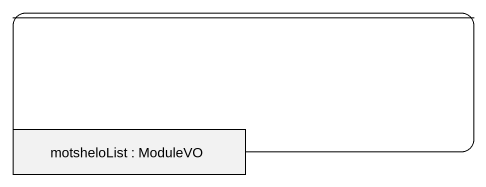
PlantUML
@startuml
hide empty description
state " " as state1 {
  state "motsheloList : ModuleVO" as motsheloList <<object>>
}
@enduml
